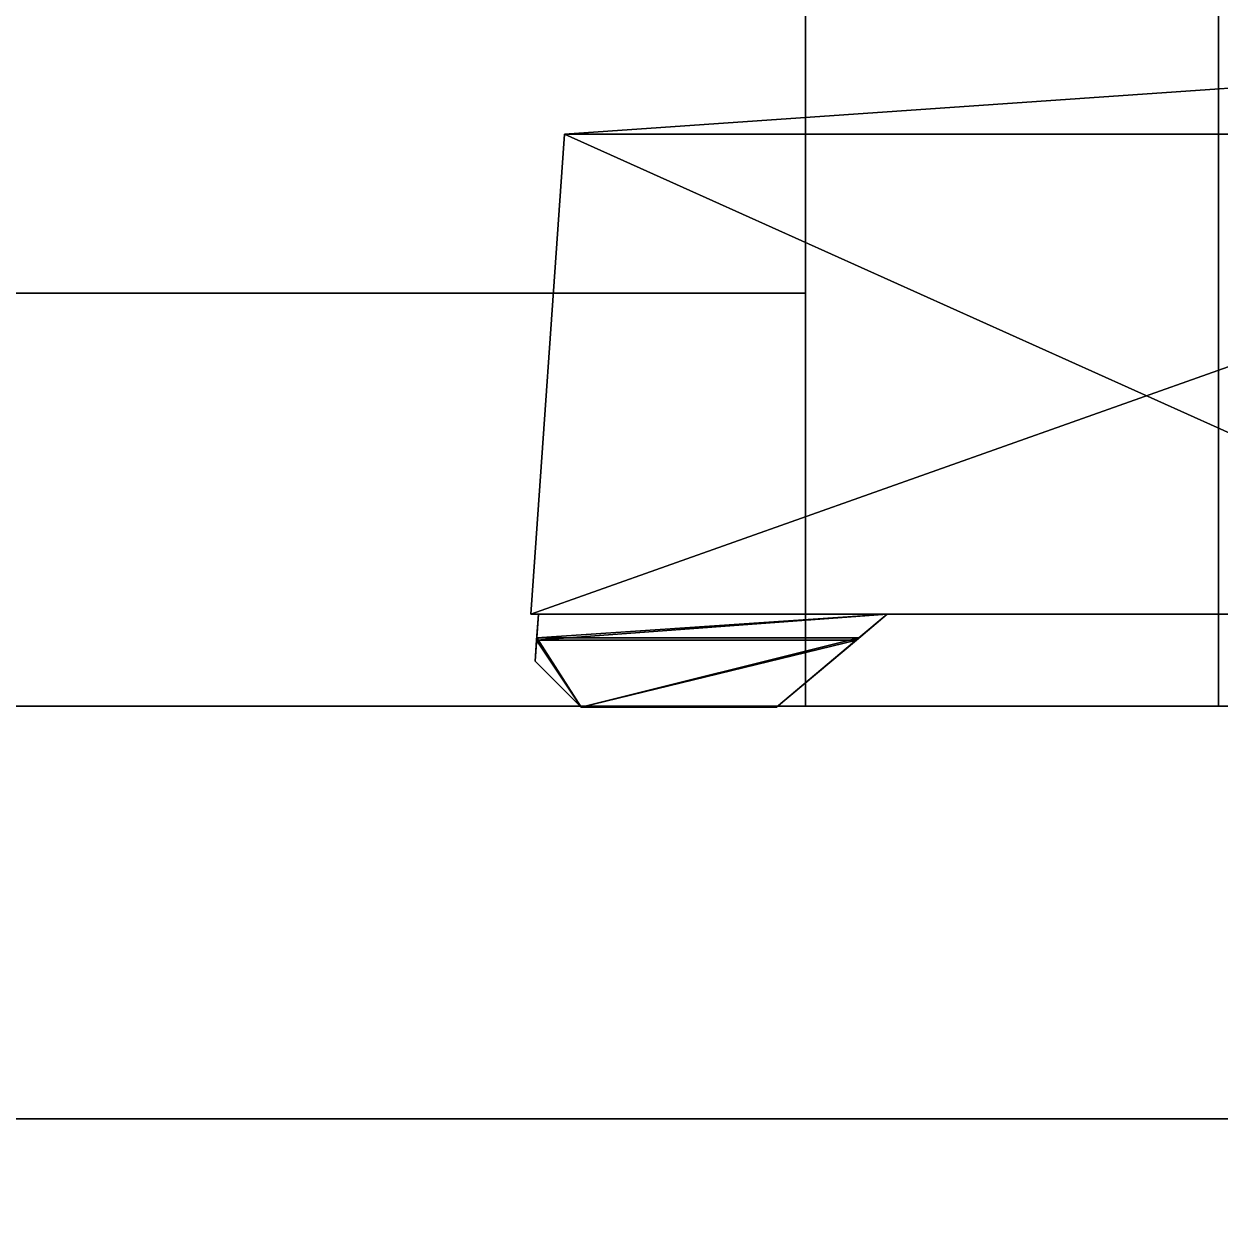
# Model space of a CAD drawing. Extents: x 0 to 2775, y -2341 to 0.
# Drawn here: x 606 to 658.1, y -2155.2 to -2103.3 of the extents above; entities that cross this region are included whole.
import ezdxf

# ---------------------------------------------------------------- set-up
doc = ezdxf.new("R2010")
doc.units = 0
for name, color, linetype in [('LAYER0', 7, 'CONTINUOUS'), ('LAYER135', 253, 'CONTINUOUS'), ('LAYER138', 253, 'CONTINUOUS'), ('LAYER141', 253, 'CONTINUOUS'), ('LAYER144', 253, 'CONTINUOUS'), ('LAYER147', 253, 'CONTINUOUS'), ('LAYER20', 7, 'CONTINUOUS'), ('LAYER21', 7, 'CONTINUOUS'), ('LAYER264', 7, 'CONTINUOUS'), ('LAYER265', 7, 'CONTINUOUS'), ('LAYER5', 7, 'CONTINUOUS'), ('LAYER54', 7, 'CONTINUOUS'), ('LAYER7', 7, 'CONTINUOUS')]:
    doc.layers.add(name, color=color, linetype=linetype)

msp = doc.modelspace()

# ---------------------------------------------------------------- linework, layer by layer
at = {"layer": 'LAYER0', "invisible_edges": 1}
for points in [[(2775, 0), (18, -2341), (18, 0), (2775, 0)], [(18, -2341), (2775, 0), (2775, -2341), (18, -2341)], [(2775, -2341, 5), (18, 0, 5), (18, -2341, 5), (2775, -2341, 5)], [(18, 0, 5), (2775, -2341, 5), (2775, 0, 5), (18, 0, 5)]]:
    msp.add_3dface(points, dxfattribs=at)
at = {"layer": 'LAYER135'}
for points in [[(629.5056, -2108.074, 180.6), (687.011, -2104.1, 180.6), (687.011, -2108.074, 180.6), (629.5056, -2108.074, 180.6)], [(629.5056, -2108.074, 195.4), (687.011, -2108.074, 195.4), (687.011, -2104.1, 195.4), (629.5056, -2108.074, 195.4)], [(629.5056, -2108.074, 180.6), (629.5056, -2108.074, 195.4), (687.011, -2104.1, 195.4), (629.5056, -2108.074, 180.6)], [(687.011, -2104.1, 180.6), (629.5056, -2108.074, 180.6), (687.011, -2104.1, 195.4), (687.011, -2104.1, 180.6)], [(687.011, -2108.074, 196.8), (629.5056, -2108.074, 196.8), (628.0424, -2129, 196.8), (687.011, -2108.074, 196.8)], [(676.0402, -2129, 196.8), (687.011, -2108.074, 196.8), (628.0424, -2129, 196.8), (676.0402, -2129, 196.8)], [(628.0424, -2129, 196.8), (629.5056, -2108.074, 179.2), (628.0424, -2129, 179.2), (628.0424, -2129, 196.8)], [(629.5056, -2108.074, 196.8), (629.5056, -2108.074, 179.2), (628.0424, -2129, 196.8), (629.5056, -2108.074, 196.8)], [(676.0402, -2129, 179.2), (628.0424, -2129, 179.2), (629.5056, -2108.074, 179.2), (676.0402, -2129, 179.2)], [(687.011, -2108.074, 179.2), (676.0402, -2129, 179.2), (629.5056, -2108.074, 179.2), (687.011, -2108.074, 179.2)], [(629.5056, -2108.074, 180.6), (687.011, -2108.074, 180.6), (687.011, -2108.074, 179.2), (629.5056, -2108.074, 180.6)], [(629.5056, -2108.074, 179.2), (629.5056, -2108.074, 180.6), (687.011, -2108.074, 179.2), (629.5056, -2108.074, 179.2)], [(687.011, -2108.074, 196.8), (629.5056, -2108.074, 195.4), (629.5056, -2108.074, 196.8), (687.011, -2108.074, 196.8)], [(687.011, -2108.074, 195.4), (629.5056, -2108.074, 195.4), (687.011, -2108.074, 196.8), (687.011, -2108.074, 195.4)], [(676.0402, -2129, 196.8), (628.0424, -2129, 196.8), (628.0424, -2129, 179.2), (676.0402, -2129, 196.8)], [(676.0402, -2129, 179.2), (676.0402, -2129, 196.8), (628.0424, -2129, 179.2), (676.0402, -2129, 179.2)], [(628.2913, -2130.124, 196.525), (628.2977, -2130.032, 197.125), (628.3699, -2129, 196.1709), (628.2913, -2130.124, 196.525)], [(628.2913, -2130.124, 196.525), (643.5651, -2129, 196.1709), (642.2256, -2130.124, 196.525), (628.2913, -2130.124, 196.525)], [(628.3699, -2129, 196.1709), (643.5651, -2129, 196.1709), (628.2913, -2130.124, 196.525), (628.3699, -2129, 196.1709)], [(628.2913, -2130.124, 179.475), (628.3699, -2129, 179.8291), (628.2977, -2130.032, 178.875), (628.2913, -2130.124, 179.475)], [(628.2913, -2130.124, 179.475), (642.2256, -2130.124, 179.475), (643.5651, -2129, 179.8291), (628.2913, -2130.124, 179.475)], [(628.3699, -2129, 179.8291), (628.2913, -2130.124, 179.475), (643.5651, -2129, 179.8291), (628.3699, -2129, 179.8291)], [(628.2977, -2130.032, 197.125), (643.5651, -2129, 196.8), (628.3699, -2129, 196.8), (628.2977, -2130.032, 197.125)], [(642.3356, -2130.032, 197.125), (643.5651, -2129, 196.8), (628.2977, -2130.032, 197.125), (642.3356, -2130.032, 197.125)], [(628.2977, -2130.032, 197.125), (628.3699, -2129, 196.8), (628.3699, -2129, 196.1709), (628.2977, -2130.032, 197.125)], [(628.2977, -2130.032, 178.875), (628.3699, -2129, 179.2), (643.5651, -2129, 179.2), (628.2977, -2130.032, 178.875)], [(642.3356, -2130.032, 178.875), (628.2977, -2130.032, 178.875), (643.5651, -2129, 179.2), (642.3356, -2130.032, 178.875)], [(628.2977, -2130.032, 178.875), (628.3699, -2129, 179.8291), (628.3699, -2129, 179.2), (628.2977, -2130.032, 178.875)], [(642.3356, -2130.032, 197.125), (642.2256, -2130.124, 196.525), (643.5651, -2129, 196.1709), (642.3356, -2130.032, 197.125)], [(642.3356, -2130.032, 178.875), (643.5651, -2129, 179.8291), (642.2256, -2130.124, 179.475), (642.3356, -2130.032, 178.875)], [(643.5651, -2129, 196.8), (642.3356, -2130.032, 197.125), (643.5651, -2129, 196.1709), (643.5651, -2129, 196.8)], [(643.5651, -2129, 179.2), (643.5651, -2129, 179.8291), (642.3356, -2130.032, 178.875), (643.5651, -2129, 179.2)], [(630.2313, -2133.05, 197.125), (628.2977, -2130.032, 197.125), (628.2313, -2131.05, 197.125), (630.2313, -2133.05, 197.125)], [(630.2313, -2133.05, 178.875), (628.2313, -2131.05, 178.875), (628.2977, -2130.032, 178.875), (630.2313, -2133.05, 178.875)], [(628.2977, -2130.032, 197.125), (628.2913, -2130.124, 196.525), (628.2313, -2131.05, 197.125), (628.2977, -2130.032, 197.125)], [(628.2977, -2130.032, 178.875), (628.2313, -2131.05, 178.875), (628.2913, -2130.124, 179.475), (628.2977, -2130.032, 178.875)], [(628.2913, -2130.124, 196.525), (630.2313, -2133.05, 196.525), (628.2313, -2131.05, 196.525), (628.2913, -2130.124, 196.525)], [(628.2913, -2130.124, 179.475), (628.2313, -2131.05, 179.475), (630.2313, -2133.05, 179.475), (628.2913, -2130.124, 179.475)], [(628.2313, -2131.05, 197.125), (628.2913, -2130.124, 196.525), (628.2313, -2131.05, 196.525), (628.2313, -2131.05, 197.125)], [(628.2313, -2131.05, 178.875), (628.2313, -2131.05, 179.475), (628.2913, -2130.124, 179.475), (628.2313, -2131.05, 178.875)], [(628.2913, -2130.124, 196.525), (642.2256, -2130.124, 196.525), (630.2313, -2133.05, 196.525), (628.2913, -2130.124, 196.525)], [(628.2913, -2130.124, 179.475), (630.2313, -2133.05, 179.475), (642.2256, -2130.124, 179.475), (628.2913, -2130.124, 179.475)], [(628.2977, -2130.032, 197.125), (630.2313, -2133.05, 197.125), (642.3356, -2130.032, 197.125), (628.2977, -2130.032, 197.125)], [(628.2977, -2130.032, 178.875), (642.3356, -2130.032, 178.875), (630.2313, -2133.05, 178.875), (628.2977, -2130.032, 178.875)], [(630.2313, -2133.05, 197.125), (638.7384, -2133.05, 197.125), (642.3356, -2130.032, 197.125), (630.2313, -2133.05, 197.125)], [(630.2313, -2133.05, 178.875), (642.3356, -2130.032, 178.875), (638.7384, -2133.05, 178.875), (630.2313, -2133.05, 178.875)], [(630.2313, -2133.05, 196.525), (642.2256, -2130.124, 196.525), (638.7384, -2133.05, 196.525), (630.2313, -2133.05, 196.525)], [(630.2313, -2133.05, 179.475), (638.7384, -2133.05, 179.475), (642.2256, -2130.124, 179.475), (630.2313, -2133.05, 179.475)], [(642.3356, -2130.032, 197.125), (638.7384, -2133.05, 197.125), (642.2256, -2130.124, 196.525), (642.3356, -2130.032, 197.125)], [(642.3356, -2130.032, 178.875), (642.2256, -2130.124, 179.475), (638.7384, -2133.05, 178.875), (642.3356, -2130.032, 178.875)], [(638.7384, -2133.05, 197.125), (638.7384, -2133.05, 196.525), (642.2256, -2130.124, 196.525), (638.7384, -2133.05, 197.125)], [(638.7384, -2133.05, 178.875), (642.2256, -2130.124, 179.475), (638.7384, -2133.05, 179.475), (638.7384, -2133.05, 178.875)], [(630.2313, -2133.05, 197.125), (628.2313, -2131.05, 196.525), (630.2313, -2133.05, 196.525), (630.2313, -2133.05, 197.125)], [(628.2313, -2131.05, 197.125), (628.2313, -2131.05, 196.525), (630.2313, -2133.05, 197.125), (628.2313, -2131.05, 197.125)], [(630.2313, -2133.05, 178.875), (630.2313, -2133.05, 179.475), (628.2313, -2131.05, 179.475), (630.2313, -2133.05, 178.875)], [(628.2313, -2131.05, 178.875), (630.2313, -2133.05, 178.875), (628.2313, -2131.05, 179.475), (628.2313, -2131.05, 178.875)], [(630.2313, -2133.05, 197.125), (630.2313, -2133.05, 196.525), (638.7384, -2133.05, 196.525), (630.2313, -2133.05, 197.125)], [(638.7384, -2133.05, 197.125), (630.2313, -2133.05, 197.125), (638.7384, -2133.05, 196.525), (638.7384, -2133.05, 197.125)], [(630.2313, -2133.05, 178.875), (638.7384, -2133.05, 179.475), (630.2313, -2133.05, 179.475), (630.2313, -2133.05, 178.875)], [(638.7384, -2133.05, 178.875), (638.7384, -2133.05, 179.475), (630.2313, -2133.05, 178.875), (638.7384, -2133.05, 178.875)]]:
    msp.add_3dface(points, dxfattribs=at)
at = {"layer": 'LAYER138'}
for points in [[(629.5056, -2108.074, 724.1), (687.011, -2104.1, 724.1), (687.011, -2108.074, 724.1), (629.5056, -2108.074, 724.1)], [(629.5056, -2108.074, 738.9), (687.011, -2108.074, 738.9), (687.011, -2104.1, 738.9), (629.5056, -2108.074, 738.9)], [(629.5056, -2108.074, 724.1), (629.5056, -2108.074, 738.9), (687.011, -2104.1, 738.9), (629.5056, -2108.074, 724.1)], [(687.011, -2104.1, 724.1), (629.5056, -2108.074, 724.1), (687.011, -2104.1, 738.9), (687.011, -2104.1, 724.1)], [(687.011, -2108.074, 740.3), (629.5056, -2108.074, 740.3), (628.0424, -2129, 740.3), (687.011, -2108.074, 740.3)], [(676.0402, -2129, 740.3), (687.011, -2108.074, 740.3), (628.0424, -2129, 740.3), (676.0402, -2129, 740.3)], [(628.0424, -2129, 740.3), (629.5056, -2108.074, 722.7), (628.0424, -2129, 722.7), (628.0424, -2129, 740.3)], [(629.5056, -2108.074, 740.3), (629.5056, -2108.074, 722.7), (628.0424, -2129, 740.3), (629.5056, -2108.074, 740.3)], [(676.0402, -2129, 722.7), (628.0424, -2129, 722.7), (629.5056, -2108.074, 722.7), (676.0402, -2129, 722.7)], [(687.011, -2108.074, 722.7), (676.0402, -2129, 722.7), (629.5056, -2108.074, 722.7), (687.011, -2108.074, 722.7)], [(629.5056, -2108.074, 724.1), (687.011, -2108.074, 724.1), (687.011, -2108.074, 722.7), (629.5056, -2108.074, 724.1)], [(629.5056, -2108.074, 722.7), (629.5056, -2108.074, 724.1), (687.011, -2108.074, 722.7), (629.5056, -2108.074, 722.7)], [(687.011, -2108.074, 740.3), (629.5056, -2108.074, 738.9), (629.5056, -2108.074, 740.3), (687.011, -2108.074, 740.3)], [(687.011, -2108.074, 738.9), (629.5056, -2108.074, 738.9), (687.011, -2108.074, 740.3), (687.011, -2108.074, 738.9)], [(676.0402, -2129, 740.3), (628.0424, -2129, 740.3), (628.0424, -2129, 722.7), (676.0402, -2129, 740.3)], [(676.0402, -2129, 722.7), (676.0402, -2129, 740.3), (628.0424, -2129, 722.7), (676.0402, -2129, 722.7)], [(628.2913, -2130.124, 740.025), (628.2977, -2130.032, 740.625), (628.3699, -2129, 739.671), (628.2913, -2130.124, 740.025)], [(628.2913, -2130.124, 740.025), (643.5651, -2129, 739.671), (642.2256, -2130.124, 740.025), (628.2913, -2130.124, 740.025)], [(628.3699, -2129, 739.671), (643.5651, -2129, 739.671), (628.2913, -2130.124, 740.025), (628.3699, -2129, 739.671)], [(628.2913, -2130.124, 722.975), (628.3699, -2129, 723.329), (628.2977, -2130.032, 722.375), (628.2913, -2130.124, 722.975)], [(628.2913, -2130.124, 722.975), (642.2256, -2130.124, 722.975), (643.5651, -2129, 723.329), (628.2913, -2130.124, 722.975)], [(628.3699, -2129, 723.329), (628.2913, -2130.124, 722.975), (643.5651, -2129, 723.329), (628.3699, -2129, 723.329)], [(628.2977, -2130.032, 740.625), (643.5651, -2129, 740.3), (628.3699, -2129, 740.3), (628.2977, -2130.032, 740.625)], [(642.3356, -2130.032, 740.625), (643.5651, -2129, 740.3), (628.2977, -2130.032, 740.625), (642.3356, -2130.032, 740.625)], [(628.2977, -2130.032, 740.625), (628.3699, -2129, 740.3), (628.3699, -2129, 739.671), (628.2977, -2130.032, 740.625)], [(628.2977, -2130.032, 722.375), (628.3699, -2129, 722.7), (643.5651, -2129, 722.7), (628.2977, -2130.032, 722.375)], [(642.3356, -2130.032, 722.375), (628.2977, -2130.032, 722.375), (643.5651, -2129, 722.7), (642.3356, -2130.032, 722.375)], [(628.2977, -2130.032, 722.375), (628.3699, -2129, 723.329), (628.3699, -2129, 722.7), (628.2977, -2130.032, 722.375)], [(642.3356, -2130.032, 740.625), (642.2256, -2130.124, 740.025), (643.5651, -2129, 739.671), (642.3356, -2130.032, 740.625)], [(642.3356, -2130.032, 722.375), (643.5651, -2129, 723.329), (642.2256, -2130.124, 722.975), (642.3356, -2130.032, 722.375)], [(643.5651, -2129, 740.3), (642.3356, -2130.032, 740.625), (643.5651, -2129, 739.671), (643.5651, -2129, 740.3)], [(643.5651, -2129, 722.7), (643.5651, -2129, 723.329), (642.3356, -2130.032, 722.375), (643.5651, -2129, 722.7)], [(630.2313, -2133.05, 740.625), (628.2977, -2130.032, 740.625), (628.2313, -2131.05, 740.625), (630.2313, -2133.05, 740.625)], [(630.2313, -2133.05, 722.375), (628.2313, -2131.05, 722.375), (628.2977, -2130.032, 722.375), (630.2313, -2133.05, 722.375)], [(628.2977, -2130.032, 740.625), (628.2913, -2130.124, 740.025), (628.2313, -2131.05, 740.625), (628.2977, -2130.032, 740.625)], [(628.2977, -2130.032, 722.375), (628.2313, -2131.05, 722.375), (628.2913, -2130.124, 722.975), (628.2977, -2130.032, 722.375)], [(628.2913, -2130.124, 740.025), (630.2313, -2133.05, 740.025), (628.2313, -2131.05, 740.025), (628.2913, -2130.124, 740.025)], [(628.2913, -2130.124, 722.975), (628.2313, -2131.05, 722.975), (630.2313, -2133.05, 722.975), (628.2913, -2130.124, 722.975)], [(628.2313, -2131.05, 740.625), (628.2913, -2130.124, 740.025), (628.2313, -2131.05, 740.025), (628.2313, -2131.05, 740.625)], [(628.2313, -2131.05, 722.375), (628.2313, -2131.05, 722.975), (628.2913, -2130.124, 722.975), (628.2313, -2131.05, 722.375)], [(628.2913, -2130.124, 740.025), (642.2256, -2130.124, 740.025), (630.2313, -2133.05, 740.025), (628.2913, -2130.124, 740.025)], [(628.2913, -2130.124, 722.975), (630.2313, -2133.05, 722.975), (642.2256, -2130.124, 722.975), (628.2913, -2130.124, 722.975)], [(628.2977, -2130.032, 740.625), (630.2313, -2133.05, 740.625), (642.3356, -2130.032, 740.625), (628.2977, -2130.032, 740.625)], [(628.2977, -2130.032, 722.375), (642.3356, -2130.032, 722.375), (630.2313, -2133.05, 722.375), (628.2977, -2130.032, 722.375)], [(630.2313, -2133.05, 740.625), (638.7384, -2133.05, 740.625), (642.3356, -2130.032, 740.625), (630.2313, -2133.05, 740.625)], [(630.2313, -2133.05, 722.375), (642.3356, -2130.032, 722.375), (638.7384, -2133.05, 722.375), (630.2313, -2133.05, 722.375)], [(630.2313, -2133.05, 740.025), (642.2256, -2130.124, 740.025), (638.7384, -2133.05, 740.025), (630.2313, -2133.05, 740.025)], [(630.2313, -2133.05, 722.975), (638.7384, -2133.05, 722.975), (642.2256, -2130.124, 722.975), (630.2313, -2133.05, 722.975)], [(642.3356, -2130.032, 740.625), (638.7384, -2133.05, 740.625), (642.2256, -2130.124, 740.025), (642.3356, -2130.032, 740.625)], [(642.3356, -2130.032, 722.375), (642.2256, -2130.124, 722.975), (638.7384, -2133.05, 722.375), (642.3356, -2130.032, 722.375)], [(638.7384, -2133.05, 740.625), (638.7384, -2133.05, 740.025), (642.2256, -2130.124, 740.025), (638.7384, -2133.05, 740.625)], [(638.7384, -2133.05, 722.375), (642.2256, -2130.124, 722.975), (638.7384, -2133.05, 722.975), (638.7384, -2133.05, 722.375)], [(630.2313, -2133.05, 740.625), (628.2313, -2131.05, 740.025), (630.2313, -2133.05, 740.025), (630.2313, -2133.05, 740.625)], [(628.2313, -2131.05, 740.625), (628.2313, -2131.05, 740.025), (630.2313, -2133.05, 740.625), (628.2313, -2131.05, 740.625)], [(630.2313, -2133.05, 722.375), (630.2313, -2133.05, 722.975), (628.2313, -2131.05, 722.975), (630.2313, -2133.05, 722.375)], [(628.2313, -2131.05, 722.375), (630.2313, -2133.05, 722.375), (628.2313, -2131.05, 722.975), (628.2313, -2131.05, 722.375)], [(630.2313, -2133.05, 740.625), (630.2313, -2133.05, 740.025), (638.7384, -2133.05, 740.025), (630.2313, -2133.05, 740.625)], [(638.7384, -2133.05, 740.625), (630.2313, -2133.05, 740.625), (638.7384, -2133.05, 740.025), (638.7384, -2133.05, 740.625)], [(630.2313, -2133.05, 722.375), (638.7384, -2133.05, 722.975), (630.2313, -2133.05, 722.975), (630.2313, -2133.05, 722.375)], [(638.7384, -2133.05, 722.375), (638.7384, -2133.05, 722.975), (630.2313, -2133.05, 722.375), (638.7384, -2133.05, 722.375)]]:
    msp.add_3dface(points, dxfattribs=at)
at = {"layer": 'LAYER141'}
for points in [[(629.5056, -2108.074, 1267.6), (687.011, -2104.1, 1267.6), (687.011, -2108.074, 1267.6), (629.5056, -2108.074, 1267.6)], [(629.5056, -2108.074, 1282.4), (687.011, -2108.074, 1282.4), (687.011, -2104.1, 1282.4), (629.5056, -2108.074, 1282.4)], [(629.5056, -2108.074, 1267.6), (629.5056, -2108.074, 1282.4), (687.011, -2104.1, 1282.4), (629.5056, -2108.074, 1267.6)], [(687.011, -2104.1, 1267.6), (629.5056, -2108.074, 1267.6), (687.011, -2104.1, 1282.4), (687.011, -2104.1, 1267.6)], [(687.011, -2108.074, 1283.8), (629.5056, -2108.074, 1283.8), (628.0424, -2129, 1283.8), (687.011, -2108.074, 1283.8)], [(676.0402, -2129, 1283.8), (687.011, -2108.074, 1283.8), (628.0424, -2129, 1283.8), (676.0402, -2129, 1283.8)], [(628.0424, -2129, 1283.8), (629.5056, -2108.074, 1266.2), (628.0424, -2129, 1266.2), (628.0424, -2129, 1283.8)], [(629.5056, -2108.074, 1283.8), (629.5056, -2108.074, 1266.2), (628.0424, -2129, 1283.8), (629.5056, -2108.074, 1283.8)], [(676.0402, -2129, 1266.2), (628.0424, -2129, 1266.2), (629.5056, -2108.074, 1266.2), (676.0402, -2129, 1266.2)], [(687.011, -2108.074, 1266.2), (676.0402, -2129, 1266.2), (629.5056, -2108.074, 1266.2), (687.011, -2108.074, 1266.2)], [(629.5056, -2108.074, 1267.6), (687.011, -2108.074, 1267.6), (687.011, -2108.074, 1266.2), (629.5056, -2108.074, 1267.6)], [(629.5056, -2108.074, 1266.2), (629.5056, -2108.074, 1267.6), (687.011, -2108.074, 1266.2), (629.5056, -2108.074, 1266.2)], [(687.011, -2108.074, 1283.8), (629.5056, -2108.074, 1282.4), (629.5056, -2108.074, 1283.8), (687.011, -2108.074, 1283.8)], [(687.011, -2108.074, 1282.4), (629.5056, -2108.074, 1282.4), (687.011, -2108.074, 1283.8), (687.011, -2108.074, 1282.4)], [(676.0402, -2129, 1283.8), (628.0424, -2129, 1283.8), (628.0424, -2129, 1266.2), (676.0402, -2129, 1283.8)], [(676.0402, -2129, 1266.2), (676.0402, -2129, 1283.8), (628.0424, -2129, 1266.2), (676.0402, -2129, 1266.2)], [(628.2913, -2130.124, 1283.525), (628.2977, -2130.032, 1284.125), (628.3699, -2129, 1283.171), (628.2913, -2130.124, 1283.525)], [(628.2913, -2130.124, 1283.525), (643.5651, -2129, 1283.171), (642.2256, -2130.124, 1283.525), (628.2913, -2130.124, 1283.525)], [(628.3699, -2129, 1283.171), (643.5651, -2129, 1283.171), (628.2913, -2130.124, 1283.525), (628.3699, -2129, 1283.171)], [(628.2913, -2130.124, 1266.475), (628.3699, -2129, 1266.829), (628.2977, -2130.032, 1265.875), (628.2913, -2130.124, 1266.475)], [(628.2913, -2130.124, 1266.475), (642.2256, -2130.124, 1266.475), (643.5651, -2129, 1266.829), (628.2913, -2130.124, 1266.475)], [(628.3699, -2129, 1266.829), (628.2913, -2130.124, 1266.475), (643.5651, -2129, 1266.829), (628.3699, -2129, 1266.829)], [(628.2977, -2130.032, 1284.125), (643.5651, -2129, 1283.8), (628.3699, -2129, 1283.8), (628.2977, -2130.032, 1284.125)], [(642.3356, -2130.032, 1284.125), (643.5651, -2129, 1283.8), (628.2977, -2130.032, 1284.125), (642.3356, -2130.032, 1284.125)], [(628.2977, -2130.032, 1284.125), (628.3699, -2129, 1283.8), (628.3699, -2129, 1283.171), (628.2977, -2130.032, 1284.125)], [(628.2977, -2130.032, 1265.875), (628.3699, -2129, 1266.2), (643.5651, -2129, 1266.2), (628.2977, -2130.032, 1265.875)], [(642.3356, -2130.032, 1265.875), (628.2977, -2130.032, 1265.875), (643.5651, -2129, 1266.2), (642.3356, -2130.032, 1265.875)], [(628.2977, -2130.032, 1265.875), (628.3699, -2129, 1266.829), (628.3699, -2129, 1266.2), (628.2977, -2130.032, 1265.875)], [(642.3356, -2130.032, 1284.125), (642.2256, -2130.124, 1283.525), (643.5651, -2129, 1283.171), (642.3356, -2130.032, 1284.125)], [(642.3356, -2130.032, 1265.875), (643.5651, -2129, 1266.829), (642.2256, -2130.124, 1266.475), (642.3356, -2130.032, 1265.875)], [(643.5651, -2129, 1283.8), (642.3356, -2130.032, 1284.125), (643.5651, -2129, 1283.171), (643.5651, -2129, 1283.8)], [(643.5651, -2129, 1266.2), (643.5651, -2129, 1266.829), (642.3356, -2130.032, 1265.875), (643.5651, -2129, 1266.2)], [(630.2313, -2133.05, 1284.125), (628.2977, -2130.032, 1284.125), (628.2313, -2131.05, 1284.125), (630.2313, -2133.05, 1284.125)], [(630.2313, -2133.05, 1265.875), (628.2313, -2131.05, 1265.875), (628.2977, -2130.032, 1265.875), (630.2313, -2133.05, 1265.875)], [(628.2977, -2130.032, 1284.125), (628.2913, -2130.124, 1283.525), (628.2313, -2131.05, 1284.125), (628.2977, -2130.032, 1284.125)], [(628.2977, -2130.032, 1265.875), (628.2313, -2131.05, 1265.875), (628.2913, -2130.124, 1266.475), (628.2977, -2130.032, 1265.875)], [(628.2913, -2130.124, 1283.525), (630.2313, -2133.05, 1283.525), (628.2313, -2131.05, 1283.525), (628.2913, -2130.124, 1283.525)], [(628.2913, -2130.124, 1266.475), (628.2313, -2131.05, 1266.475), (630.2313, -2133.05, 1266.475), (628.2913, -2130.124, 1266.475)], [(628.2313, -2131.05, 1284.125), (628.2913, -2130.124, 1283.525), (628.2313, -2131.05, 1283.525), (628.2313, -2131.05, 1284.125)], [(628.2313, -2131.05, 1265.875), (628.2313, -2131.05, 1266.475), (628.2913, -2130.124, 1266.475), (628.2313, -2131.05, 1265.875)], [(628.2913, -2130.124, 1283.525), (642.2256, -2130.124, 1283.525), (630.2313, -2133.05, 1283.525), (628.2913, -2130.124, 1283.525)], [(628.2913, -2130.124, 1266.475), (630.2313, -2133.05, 1266.475), (642.2256, -2130.124, 1266.475), (628.2913, -2130.124, 1266.475)], [(628.2977, -2130.032, 1284.125), (630.2313, -2133.05, 1284.125), (642.3356, -2130.032, 1284.125), (628.2977, -2130.032, 1284.125)], [(628.2977, -2130.032, 1265.875), (642.3356, -2130.032, 1265.875), (630.2313, -2133.05, 1265.875), (628.2977, -2130.032, 1265.875)], [(630.2313, -2133.05, 1284.125), (638.7384, -2133.05, 1284.125), (642.3356, -2130.032, 1284.125), (630.2313, -2133.05, 1284.125)], [(630.2313, -2133.05, 1265.875), (642.3356, -2130.032, 1265.875), (638.7384, -2133.05, 1265.875), (630.2313, -2133.05, 1265.875)], [(630.2313, -2133.05, 1283.525), (642.2256, -2130.124, 1283.525), (638.7384, -2133.05, 1283.525), (630.2313, -2133.05, 1283.525)], [(630.2313, -2133.05, 1266.475), (638.7384, -2133.05, 1266.475), (642.2256, -2130.124, 1266.475), (630.2313, -2133.05, 1266.475)], [(642.3356, -2130.032, 1284.125), (638.7384, -2133.05, 1284.125), (642.2256, -2130.124, 1283.525), (642.3356, -2130.032, 1284.125)], [(642.3356, -2130.032, 1265.875), (642.2256, -2130.124, 1266.475), (638.7384, -2133.05, 1265.875), (642.3356, -2130.032, 1265.875)], [(638.7384, -2133.05, 1284.125), (638.7384, -2133.05, 1283.525), (642.2256, -2130.124, 1283.525), (638.7384, -2133.05, 1284.125)], [(638.7384, -2133.05, 1265.875), (642.2256, -2130.124, 1266.475), (638.7384, -2133.05, 1266.475), (638.7384, -2133.05, 1265.875)], [(630.2313, -2133.05, 1284.125), (628.2313, -2131.05, 1283.525), (630.2313, -2133.05, 1283.525), (630.2313, -2133.05, 1284.125)], [(628.2313, -2131.05, 1284.125), (628.2313, -2131.05, 1283.525), (630.2313, -2133.05, 1284.125), (628.2313, -2131.05, 1284.125)], [(630.2313, -2133.05, 1265.875), (630.2313, -2133.05, 1266.475), (628.2313, -2131.05, 1266.475), (630.2313, -2133.05, 1265.875)], [(628.2313, -2131.05, 1265.875), (630.2313, -2133.05, 1265.875), (628.2313, -2131.05, 1266.475), (628.2313, -2131.05, 1265.875)], [(630.2313, -2133.05, 1284.125), (630.2313, -2133.05, 1283.525), (638.7384, -2133.05, 1283.525), (630.2313, -2133.05, 1284.125)], [(638.7384, -2133.05, 1284.125), (630.2313, -2133.05, 1284.125), (638.7384, -2133.05, 1283.525), (638.7384, -2133.05, 1284.125)], [(630.2313, -2133.05, 1265.875), (638.7384, -2133.05, 1266.475), (630.2313, -2133.05, 1266.475), (630.2313, -2133.05, 1265.875)], [(638.7384, -2133.05, 1265.875), (638.7384, -2133.05, 1266.475), (630.2313, -2133.05, 1265.875), (638.7384, -2133.05, 1265.875)]]:
    msp.add_3dface(points, dxfattribs=at)
at = {"layer": 'LAYER144'}
for points in [[(629.5056, -2108.074, 1811.1), (687.011, -2104.1, 1811.1), (687.011, -2108.074, 1811.1), (629.5056, -2108.074, 1811.1)], [(629.5056, -2108.074, 1825.9), (687.011, -2108.074, 1825.9), (687.011, -2104.1, 1825.9), (629.5056, -2108.074, 1825.9)], [(629.5056, -2108.074, 1811.1), (629.5056, -2108.074, 1825.9), (687.011, -2104.1, 1825.9), (629.5056, -2108.074, 1811.1)], [(687.011, -2104.1, 1811.1), (629.5056, -2108.074, 1811.1), (687.011, -2104.1, 1825.9), (687.011, -2104.1, 1811.1)], [(687.011, -2108.074, 1827.3), (629.5056, -2108.074, 1827.3), (628.0424, -2129, 1827.3), (687.011, -2108.074, 1827.3)], [(676.0402, -2129, 1827.3), (687.011, -2108.074, 1827.3), (628.0424, -2129, 1827.3), (676.0402, -2129, 1827.3)], [(628.0424, -2129, 1827.3), (629.5056, -2108.074, 1809.7), (628.0424, -2129, 1809.7), (628.0424, -2129, 1827.3)], [(629.5056, -2108.074, 1827.3), (629.5056, -2108.074, 1809.7), (628.0424, -2129, 1827.3), (629.5056, -2108.074, 1827.3)], [(676.0402, -2129, 1809.7), (628.0424, -2129, 1809.7), (629.5056, -2108.074, 1809.7), (676.0402, -2129, 1809.7)], [(687.011, -2108.074, 1809.7), (676.0402, -2129, 1809.7), (629.5056, -2108.074, 1809.7), (687.011, -2108.074, 1809.7)], [(629.5056, -2108.074, 1811.1), (687.011, -2108.074, 1811.1), (687.011, -2108.074, 1809.7), (629.5056, -2108.074, 1811.1)], [(629.5056, -2108.074, 1809.7), (629.5056, -2108.074, 1811.1), (687.011, -2108.074, 1809.7), (629.5056, -2108.074, 1809.7)], [(687.011, -2108.074, 1827.3), (629.5056, -2108.074, 1825.9), (629.5056, -2108.074, 1827.3), (687.011, -2108.074, 1827.3)], [(687.011, -2108.074, 1825.9), (629.5056, -2108.074, 1825.9), (687.011, -2108.074, 1827.3), (687.011, -2108.074, 1825.9)], [(676.0402, -2129, 1827.3), (628.0424, -2129, 1827.3), (628.0424, -2129, 1809.7), (676.0402, -2129, 1827.3)], [(676.0402, -2129, 1809.7), (676.0402, -2129, 1827.3), (628.0424, -2129, 1809.7), (676.0402, -2129, 1809.7)], [(628.2913, -2130.124, 1827.025), (628.2977, -2130.032, 1827.625), (628.3699, -2129, 1826.671), (628.2913, -2130.124, 1827.025)], [(628.2913, -2130.124, 1827.025), (643.5651, -2129, 1826.671), (642.2256, -2130.124, 1827.025), (628.2913, -2130.124, 1827.025)], [(628.3699, -2129, 1826.671), (643.5651, -2129, 1826.671), (628.2913, -2130.124, 1827.025), (628.3699, -2129, 1826.671)], [(628.2913, -2130.124, 1809.975), (628.3699, -2129, 1810.329), (628.2977, -2130.032, 1809.375), (628.2913, -2130.124, 1809.975)], [(628.2913, -2130.124, 1809.975), (642.2256, -2130.124, 1809.975), (643.5651, -2129, 1810.329), (628.2913, -2130.124, 1809.975)], [(628.3699, -2129, 1810.329), (628.2913, -2130.124, 1809.975), (643.5651, -2129, 1810.329), (628.3699, -2129, 1810.329)], [(628.2977, -2130.032, 1827.625), (643.5651, -2129, 1827.3), (628.3699, -2129, 1827.3), (628.2977, -2130.032, 1827.625)], [(642.3356, -2130.032, 1827.625), (643.5651, -2129, 1827.3), (628.2977, -2130.032, 1827.625), (642.3356, -2130.032, 1827.625)], [(628.2977, -2130.032, 1827.625), (628.3699, -2129, 1827.3), (628.3699, -2129, 1826.671), (628.2977, -2130.032, 1827.625)], [(628.2977, -2130.032, 1809.375), (628.3699, -2129, 1809.7), (643.5651, -2129, 1809.7), (628.2977, -2130.032, 1809.375)], [(642.3356, -2130.032, 1809.375), (628.2977, -2130.032, 1809.375), (643.5651, -2129, 1809.7), (642.3356, -2130.032, 1809.375)], [(628.2977, -2130.032, 1809.375), (628.3699, -2129, 1810.329), (628.3699, -2129, 1809.7), (628.2977, -2130.032, 1809.375)], [(642.3356, -2130.032, 1827.625), (642.2256, -2130.124, 1827.025), (643.5651, -2129, 1826.671), (642.3356, -2130.032, 1827.625)], [(642.3356, -2130.032, 1809.375), (643.5651, -2129, 1810.329), (642.2256, -2130.124, 1809.975), (642.3356, -2130.032, 1809.375)], [(643.5651, -2129, 1827.3), (642.3356, -2130.032, 1827.625), (643.5651, -2129, 1826.671), (643.5651, -2129, 1827.3)], [(643.5651, -2129, 1809.7), (643.5651, -2129, 1810.329), (642.3356, -2130.032, 1809.375), (643.5651, -2129, 1809.7)], [(630.2313, -2133.05, 1827.625), (628.2977, -2130.032, 1827.625), (628.2313, -2131.05, 1827.625), (630.2313, -2133.05, 1827.625)], [(630.2313, -2133.05, 1809.375), (628.2313, -2131.05, 1809.375), (628.2977, -2130.032, 1809.375), (630.2313, -2133.05, 1809.375)], [(628.2977, -2130.032, 1827.625), (628.2913, -2130.124, 1827.025), (628.2313, -2131.05, 1827.625), (628.2977, -2130.032, 1827.625)], [(628.2977, -2130.032, 1809.375), (628.2313, -2131.05, 1809.375), (628.2913, -2130.124, 1809.975), (628.2977, -2130.032, 1809.375)], [(628.2913, -2130.124, 1827.025), (630.2313, -2133.05, 1827.025), (628.2313, -2131.05, 1827.025), (628.2913, -2130.124, 1827.025)], [(628.2913, -2130.124, 1809.975), (628.2313, -2131.05, 1809.975), (630.2313, -2133.05, 1809.975), (628.2913, -2130.124, 1809.975)], [(628.2313, -2131.05, 1827.625), (628.2913, -2130.124, 1827.025), (628.2313, -2131.05, 1827.025), (628.2313, -2131.05, 1827.625)], [(628.2313, -2131.05, 1809.375), (628.2313, -2131.05, 1809.975), (628.2913, -2130.124, 1809.975), (628.2313, -2131.05, 1809.375)], [(628.2913, -2130.124, 1827.025), (642.2256, -2130.124, 1827.025), (630.2313, -2133.05, 1827.025), (628.2913, -2130.124, 1827.025)], [(628.2913, -2130.124, 1809.975), (630.2313, -2133.05, 1809.975), (642.2256, -2130.124, 1809.975), (628.2913, -2130.124, 1809.975)], [(628.2977, -2130.032, 1827.625), (630.2313, -2133.05, 1827.625), (642.3356, -2130.032, 1827.625), (628.2977, -2130.032, 1827.625)], [(628.2977, -2130.032, 1809.375), (642.3356, -2130.032, 1809.375), (630.2313, -2133.05, 1809.375), (628.2977, -2130.032, 1809.375)], [(630.2313, -2133.05, 1827.625), (638.7384, -2133.05, 1827.625), (642.3356, -2130.032, 1827.625), (630.2313, -2133.05, 1827.625)], [(630.2313, -2133.05, 1809.375), (642.3356, -2130.032, 1809.375), (638.7384, -2133.05, 1809.375), (630.2313, -2133.05, 1809.375)], [(630.2313, -2133.05, 1827.025), (642.2256, -2130.124, 1827.025), (638.7384, -2133.05, 1827.025), (630.2313, -2133.05, 1827.025)], [(630.2313, -2133.05, 1809.975), (638.7384, -2133.05, 1809.975), (642.2256, -2130.124, 1809.975), (630.2313, -2133.05, 1809.975)], [(642.3356, -2130.032, 1827.625), (638.7384, -2133.05, 1827.625), (642.2256, -2130.124, 1827.025), (642.3356, -2130.032, 1827.625)], [(642.3356, -2130.032, 1809.375), (642.2256, -2130.124, 1809.975), (638.7384, -2133.05, 1809.375), (642.3356, -2130.032, 1809.375)], [(638.7384, -2133.05, 1827.625), (638.7384, -2133.05, 1827.025), (642.2256, -2130.124, 1827.025), (638.7384, -2133.05, 1827.625)], [(638.7384, -2133.05, 1809.375), (642.2256, -2130.124, 1809.975), (638.7384, -2133.05, 1809.975), (638.7384, -2133.05, 1809.375)], [(630.2313, -2133.05, 1827.625), (628.2313, -2131.05, 1827.025), (630.2313, -2133.05, 1827.025), (630.2313, -2133.05, 1827.625)], [(628.2313, -2131.05, 1827.625), (628.2313, -2131.05, 1827.025), (630.2313, -2133.05, 1827.625), (628.2313, -2131.05, 1827.625)], [(630.2313, -2133.05, 1809.375), (630.2313, -2133.05, 1809.975), (628.2313, -2131.05, 1809.975), (630.2313, -2133.05, 1809.375)], [(628.2313, -2131.05, 1809.375), (630.2313, -2133.05, 1809.375), (628.2313, -2131.05, 1809.975), (628.2313, -2131.05, 1809.375)], [(630.2313, -2133.05, 1827.625), (630.2313, -2133.05, 1827.025), (638.7384, -2133.05, 1827.025), (630.2313, -2133.05, 1827.625)], [(638.7384, -2133.05, 1827.625), (630.2313, -2133.05, 1827.625), (638.7384, -2133.05, 1827.025), (638.7384, -2133.05, 1827.625)], [(630.2313, -2133.05, 1809.375), (638.7384, -2133.05, 1809.975), (630.2313, -2133.05, 1809.975), (630.2313, -2133.05, 1809.375)], [(638.7384, -2133.05, 1809.375), (638.7384, -2133.05, 1809.975), (630.2313, -2133.05, 1809.375), (638.7384, -2133.05, 1809.375)]]:
    msp.add_3dface(points, dxfattribs=at)
at = {"layer": 'LAYER147'}
for points in [[(629.5056, -2108.074, 2354.6), (687.011, -2104.1, 2354.6), (687.011, -2108.074, 2354.6), (629.5056, -2108.074, 2354.6)], [(629.5056, -2108.074, 2369.4), (687.011, -2108.074, 2369.4), (687.011, -2104.1, 2369.4), (629.5056, -2108.074, 2369.4)], [(629.5056, -2108.074, 2354.6), (629.5056, -2108.074, 2369.4), (687.011, -2104.1, 2369.4), (629.5056, -2108.074, 2354.6)], [(687.011, -2104.1, 2354.6), (629.5056, -2108.074, 2354.6), (687.011, -2104.1, 2369.4), (687.011, -2104.1, 2354.6)], [(687.011, -2108.074, 2370.8), (629.5056, -2108.074, 2370.8), (628.0424, -2129, 2370.8), (687.011, -2108.074, 2370.8)], [(676.0402, -2129, 2370.8), (687.011, -2108.074, 2370.8), (628.0424, -2129, 2370.8), (676.0402, -2129, 2370.8)], [(628.0424, -2129, 2370.8), (629.5056, -2108.074, 2353.2), (628.0424, -2129, 2353.2), (628.0424, -2129, 2370.8)], [(629.5056, -2108.074, 2370.8), (629.5056, -2108.074, 2353.2), (628.0424, -2129, 2370.8), (629.5056, -2108.074, 2370.8)], [(676.0402, -2129, 2353.2), (628.0424, -2129, 2353.2), (629.5056, -2108.074, 2353.2), (676.0402, -2129, 2353.2)], [(687.011, -2108.074, 2353.2), (676.0402, -2129, 2353.2), (629.5056, -2108.074, 2353.2), (687.011, -2108.074, 2353.2)], [(629.5056, -2108.074, 2354.6), (687.011, -2108.074, 2354.6), (687.011, -2108.074, 2353.2), (629.5056, -2108.074, 2354.6)], [(629.5056, -2108.074, 2353.2), (629.5056, -2108.074, 2354.6), (687.011, -2108.074, 2353.2), (629.5056, -2108.074, 2353.2)], [(687.011, -2108.074, 2370.8), (629.5056, -2108.074, 2369.4), (629.5056, -2108.074, 2370.8), (687.011, -2108.074, 2370.8)], [(687.011, -2108.074, 2369.4), (629.5056, -2108.074, 2369.4), (687.011, -2108.074, 2370.8), (687.011, -2108.074, 2369.4)], [(676.0402, -2129, 2370.8), (628.0424, -2129, 2370.8), (628.0424, -2129, 2353.2), (676.0402, -2129, 2370.8)], [(676.0402, -2129, 2353.2), (676.0402, -2129, 2370.8), (628.0424, -2129, 2353.2), (676.0402, -2129, 2353.2)], [(628.2913, -2130.124, 2370.525), (628.2977, -2130.032, 2371.125), (628.3699, -2129, 2370.171), (628.2913, -2130.124, 2370.525)], [(628.2913, -2130.124, 2370.525), (643.5651, -2129, 2370.171), (642.2256, -2130.124, 2370.525), (628.2913, -2130.124, 2370.525)], [(628.3699, -2129, 2370.171), (643.5651, -2129, 2370.171), (628.2913, -2130.124, 2370.525), (628.3699, -2129, 2370.171)], [(628.2913, -2130.124, 2353.475), (628.3699, -2129, 2353.829), (628.2977, -2130.032, 2352.875), (628.2913, -2130.124, 2353.475)], [(628.2913, -2130.124, 2353.475), (642.2256, -2130.124, 2353.475), (643.5651, -2129, 2353.829), (628.2913, -2130.124, 2353.475)], [(628.3699, -2129, 2353.829), (628.2913, -2130.124, 2353.475), (643.5651, -2129, 2353.829), (628.3699, -2129, 2353.829)], [(628.2977, -2130.032, 2371.125), (643.5651, -2129, 2370.8), (628.3699, -2129, 2370.8), (628.2977, -2130.032, 2371.125)], [(642.3356, -2130.032, 2371.125), (643.5651, -2129, 2370.8), (628.2977, -2130.032, 2371.125), (642.3356, -2130.032, 2371.125)], [(628.2977, -2130.032, 2371.125), (628.3699, -2129, 2370.8), (628.3699, -2129, 2370.171), (628.2977, -2130.032, 2371.125)], [(628.2977, -2130.032, 2352.875), (628.3699, -2129, 2353.2), (643.5651, -2129, 2353.2), (628.2977, -2130.032, 2352.875)], [(642.3356, -2130.032, 2352.875), (628.2977, -2130.032, 2352.875), (643.5651, -2129, 2353.2), (642.3356, -2130.032, 2352.875)], [(628.2977, -2130.032, 2352.875), (628.3699, -2129, 2353.829), (628.3699, -2129, 2353.2), (628.2977, -2130.032, 2352.875)], [(642.3356, -2130.032, 2371.125), (642.2256, -2130.124, 2370.525), (643.5651, -2129, 2370.171), (642.3356, -2130.032, 2371.125)], [(642.3356, -2130.032, 2352.875), (643.5651, -2129, 2353.829), (642.2256, -2130.124, 2353.475), (642.3356, -2130.032, 2352.875)], [(643.5651, -2129, 2370.8), (642.3356, -2130.032, 2371.125), (643.5651, -2129, 2370.171), (643.5651, -2129, 2370.8)], [(643.5651, -2129, 2353.2), (643.5651, -2129, 2353.829), (642.3356, -2130.032, 2352.875), (643.5651, -2129, 2353.2)], [(630.2313, -2133.05, 2371.125), (628.2977, -2130.032, 2371.125), (628.2313, -2131.05, 2371.125), (630.2313, -2133.05, 2371.125)], [(630.2313, -2133.05, 2352.875), (628.2313, -2131.05, 2352.875), (628.2977, -2130.032, 2352.875), (630.2313, -2133.05, 2352.875)], [(628.2977, -2130.032, 2371.125), (628.2913, -2130.124, 2370.525), (628.2313, -2131.05, 2371.125), (628.2977, -2130.032, 2371.125)], [(628.2977, -2130.032, 2352.875), (628.2313, -2131.05, 2352.875), (628.2913, -2130.124, 2353.475), (628.2977, -2130.032, 2352.875)], [(628.2913, -2130.124, 2370.525), (630.2313, -2133.05, 2370.525), (628.2313, -2131.05, 2370.525), (628.2913, -2130.124, 2370.525)], [(628.2913, -2130.124, 2353.475), (628.2313, -2131.05, 2353.475), (630.2313, -2133.05, 2353.475), (628.2913, -2130.124, 2353.475)], [(628.2313, -2131.05, 2371.125), (628.2913, -2130.124, 2370.525), (628.2313, -2131.05, 2370.525), (628.2313, -2131.05, 2371.125)], [(628.2313, -2131.05, 2352.875), (628.2313, -2131.05, 2353.475), (628.2913, -2130.124, 2353.475), (628.2313, -2131.05, 2352.875)], [(628.2913, -2130.124, 2370.525), (642.2256, -2130.124, 2370.525), (630.2313, -2133.05, 2370.525), (628.2913, -2130.124, 2370.525)], [(628.2913, -2130.124, 2353.475), (630.2313, -2133.05, 2353.475), (642.2256, -2130.124, 2353.475), (628.2913, -2130.124, 2353.475)], [(628.2977, -2130.032, 2371.125), (630.2313, -2133.05, 2371.125), (642.3356, -2130.032, 2371.125), (628.2977, -2130.032, 2371.125)], [(628.2977, -2130.032, 2352.875), (642.3356, -2130.032, 2352.875), (630.2313, -2133.05, 2352.875), (628.2977, -2130.032, 2352.875)], [(630.2313, -2133.05, 2371.125), (638.7384, -2133.05, 2371.125), (642.3356, -2130.032, 2371.125), (630.2313, -2133.05, 2371.125)], [(630.2313, -2133.05, 2352.875), (642.3356, -2130.032, 2352.875), (638.7384, -2133.05, 2352.875), (630.2313, -2133.05, 2352.875)], [(630.2313, -2133.05, 2370.525), (642.2256, -2130.124, 2370.525), (638.7384, -2133.05, 2370.525), (630.2313, -2133.05, 2370.525)], [(630.2313, -2133.05, 2353.475), (638.7384, -2133.05, 2353.475), (642.2256, -2130.124, 2353.475), (630.2313, -2133.05, 2353.475)], [(642.3356, -2130.032, 2371.125), (638.7384, -2133.05, 2371.125), (642.2256, -2130.124, 2370.525), (642.3356, -2130.032, 2371.125)], [(642.3356, -2130.032, 2352.875), (642.2256, -2130.124, 2353.475), (638.7384, -2133.05, 2352.875), (642.3356, -2130.032, 2352.875)], [(638.7384, -2133.05, 2371.125), (638.7384, -2133.05, 2370.525), (642.2256, -2130.124, 2370.525), (638.7384, -2133.05, 2371.125)], [(638.7384, -2133.05, 2352.875), (642.2256, -2130.124, 2353.475), (638.7384, -2133.05, 2353.475), (638.7384, -2133.05, 2352.875)], [(630.2313, -2133.05, 2371.125), (628.2313, -2131.05, 2370.525), (630.2313, -2133.05, 2370.525), (630.2313, -2133.05, 2371.125)], [(628.2313, -2131.05, 2371.125), (628.2313, -2131.05, 2370.525), (630.2313, -2133.05, 2371.125), (628.2313, -2131.05, 2371.125)], [(630.2313, -2133.05, 2352.875), (630.2313, -2133.05, 2353.475), (628.2313, -2131.05, 2353.475), (630.2313, -2133.05, 2352.875)], [(628.2313, -2131.05, 2352.875), (630.2313, -2133.05, 2352.875), (628.2313, -2131.05, 2353.475), (628.2313, -2131.05, 2352.875)], [(630.2313, -2133.05, 2371.125), (630.2313, -2133.05, 2370.525), (638.7384, -2133.05, 2370.525), (630.2313, -2133.05, 2371.125)], [(638.7384, -2133.05, 2371.125), (630.2313, -2133.05, 2371.125), (638.7384, -2133.05, 2370.525), (638.7384, -2133.05, 2371.125)], [(630.2313, -2133.05, 2352.875), (638.7384, -2133.05, 2353.475), (630.2313, -2133.05, 2353.475), (630.2313, -2133.05, 2352.875)], [(638.7384, -2133.05, 2352.875), (638.7384, -2133.05, 2353.475), (630.2313, -2133.05, 2352.875), (638.7384, -2133.05, 2352.875)]]:
    msp.add_3dface(points, dxfattribs=at)
at = {"layer": 'LAYER20', "invisible_edges": 1}
for points in [[(192.6, -2133, 2196), (658, -1503.67, 2196), (192.6, -1503.67, 2196), (192.6, -2133, 2196)], [(658, -1503.67, 2196), (192.6, -2133, 2196), (658, -2133, 2196), (658, -1503.67, 2196)], [(658, -2133, 2178), (192.6, -1503.67, 2178), (658, -1503.67, 2178), (658, -2133, 2178)], [(192.6, -1503.67, 2178), (658, -2133, 2178), (192.6, -2133, 2178), (192.6, -1503.67, 2178)], [(658, -2133, 2178), (658, -1503.67, 2196), (658, -2133, 2196), (658, -2133, 2178)], [(658, -1503.67, 2196), (658, -2133, 2178), (658, -1503.67, 2178), (658, -1503.67, 2196)], [(192.6, -2133, 2196), (658, -2133, 2178), (658, -2133, 2196), (192.6, -2133, 2196)], [(658, -2133, 2178), (192.6, -2133, 2196), (192.6, -2133, 2178), (658, -2133, 2178)]]:
    msp.add_3dface(points, dxfattribs=at)
at = {"layer": 'LAYER21', "invisible_edges": 1}
for points in [[(192.6, -2133, 921), (658, -1503.67, 921), (192.6, -1503.67, 921), (192.6, -2133, 921)], [(658, -1503.67, 921), (192.6, -2133, 921), (658, -2133, 921), (658, -1503.67, 921)], [(658, -2133, 903), (192.6, -1503.67, 903), (658, -1503.67, 903), (658, -2133, 903)], [(192.6, -1503.67, 903), (658, -2133, 903), (192.6, -2133, 903), (192.6, -1503.67, 903)], [(658, -2133, 903), (658, -1503.67, 921), (658, -2133, 921), (658, -2133, 903)], [(658, -1503.67, 921), (658, -2133, 903), (658, -1503.67, 903), (658, -1503.67, 921)], [(192.6, -2133, 921), (658, -2133, 903), (658, -2133, 921), (192.6, -2133, 921)], [(658, -2133, 903), (192.6, -2133, 921), (192.6, -2133, 903), (658, -2133, 903)]]:
    msp.add_3dface(points, dxfattribs=at)
at = {"layer": 'LAYER264', "invisible_edges": 1}
for points in [[(240, -2097, 903), (640, -2115, 903), (640, -2097, 903), (240, -2097, 903)], [(640, -2115, 903), (240, -2097, 903), (240, -2115, 903), (640, -2115, 903)], [(240, -2115, 103), (640, -2097, 103), (640, -2115, 103), (240, -2115, 103)], [(640, -2097, 103), (240, -2115, 103), (240, -2097, 103), (640, -2097, 103)], [(640, -2097, 103), (640, -2115, 903), (640, -2115, 103), (640, -2097, 103)], [(640, -2115, 903), (640, -2097, 103), (640, -2097, 903), (640, -2115, 903)], [(240, -2115, 103), (640, -2115, 903), (240, -2115, 903), (240, -2115, 103)], [(640, -2115, 903), (240, -2115, 103), (640, -2115, 103), (640, -2115, 903)]]:
    msp.add_3dface(points, dxfattribs=at)
at = {"layer": 'LAYER265', "invisible_edges": 1}
for points in [[(560, -2115, 903), (640, -2133, 903), (640, -2115, 903), (560, -2115, 903)], [(640, -2133, 903), (560, -2115, 903), (560, -2133, 903), (640, -2133, 903)], [(560, -2133, 103), (640, -2115, 103), (640, -2133, 103), (560, -2133, 103)], [(640, -2115, 103), (560, -2133, 103), (560, -2115, 103), (640, -2115, 103)], [(640, -2115, 103), (560, -2115, 903), (640, -2115, 903), (640, -2115, 103)], [(560, -2115, 903), (640, -2115, 103), (560, -2115, 103), (560, -2115, 903)], [(640, -2115, 103), (640, -2133, 903), (640, -2133, 103), (640, -2115, 103)], [(640, -2133, 903), (640, -2115, 103), (640, -2115, 903), (640, -2133, 903)], [(560, -2133, 103), (640, -2133, 903), (560, -2133, 903), (560, -2133, 103)], [(640, -2133, 903), (560, -2133, 103), (640, -2133, 103), (640, -2133, 903)]]:
    msp.add_3dface(points, dxfattribs=at)
at = {"layer": 'LAYER5', "invisible_edges": 1}
for points in [[(168, -2133, 2465), (718, -2133, 5), (168, -2133, 5), (168, -2133, 2465)], [(718, -2133, 5), (168, -2133, 2465), (718, -2133, 2465), (718, -2133, 5)], [(168, -2151, 5), (718, -2133, 5), (718, -2151, 5), (168, -2151, 5)], [(718, -2133, 5), (168, -2151, 5), (168, -2133, 5), (718, -2133, 5)], [(168, -2133, 2465), (718, -2151, 2465), (718, -2133, 2465), (168, -2133, 2465)], [(718, -2151, 2465), (168, -2133, 2465), (168, -2151, 2465), (718, -2151, 2465)], [(718, -2151, 2465), (168, -2151, 5), (718, -2151, 5), (718, -2151, 2465)], [(168, -2151, 5), (718, -2151, 2465), (168, -2151, 2465), (168, -2151, 5)]]:
    msp.add_3dface(points, dxfattribs=at)
at = {"layer": 'LAYER54', "invisible_edges": 1}
for points in [[(168, -2133, 2464), (718, -1503.67, 2464), (168, -1503.67, 2464), (168, -2133, 2464)], [(718, -1503.67, 2464), (168, -2133, 2464), (718, -2133, 2464), (718, -1503.67, 2464)], [(718, -2133, 2446), (168, -1503.67, 2446), (718, -1503.67, 2446), (718, -2133, 2446)], [(168, -1503.67, 2446), (718, -2133, 2446), (168, -2133, 2446), (168, -1503.67, 2446)], [(168, -2133, 2464), (718, -2133, 2446), (718, -2133, 2464), (168, -2133, 2464)], [(718, -2133, 2446), (168, -2133, 2464), (168, -2133, 2446), (718, -2133, 2446)]]:
    msp.add_3dface(points, dxfattribs=at)
at = {"layer": 'LAYER7', "invisible_edges": 1}
for points in [[(168, -1503.67, 85), (718, -2133, 85), (168, -2133, 85), (168, -1503.67, 85)], [(718, -2133, 85), (168, -1503.67, 85), (718, -1503.67, 85), (718, -2133, 85)], [(718, -1503.67, 103), (168, -2133, 103), (718, -2133, 103), (718, -1503.67, 103)], [(168, -2133, 103), (718, -1503.67, 103), (168, -1503.67, 103), (168, -2133, 103)], [(168, -2133, 103), (718, -2133, 85), (718, -2133, 103), (168, -2133, 103)], [(718, -2133, 85), (168, -2133, 103), (168, -2133, 85), (718, -2133, 85)]]:
    msp.add_3dface(points, dxfattribs=at)

doc.saveas('drawing.dxf')
